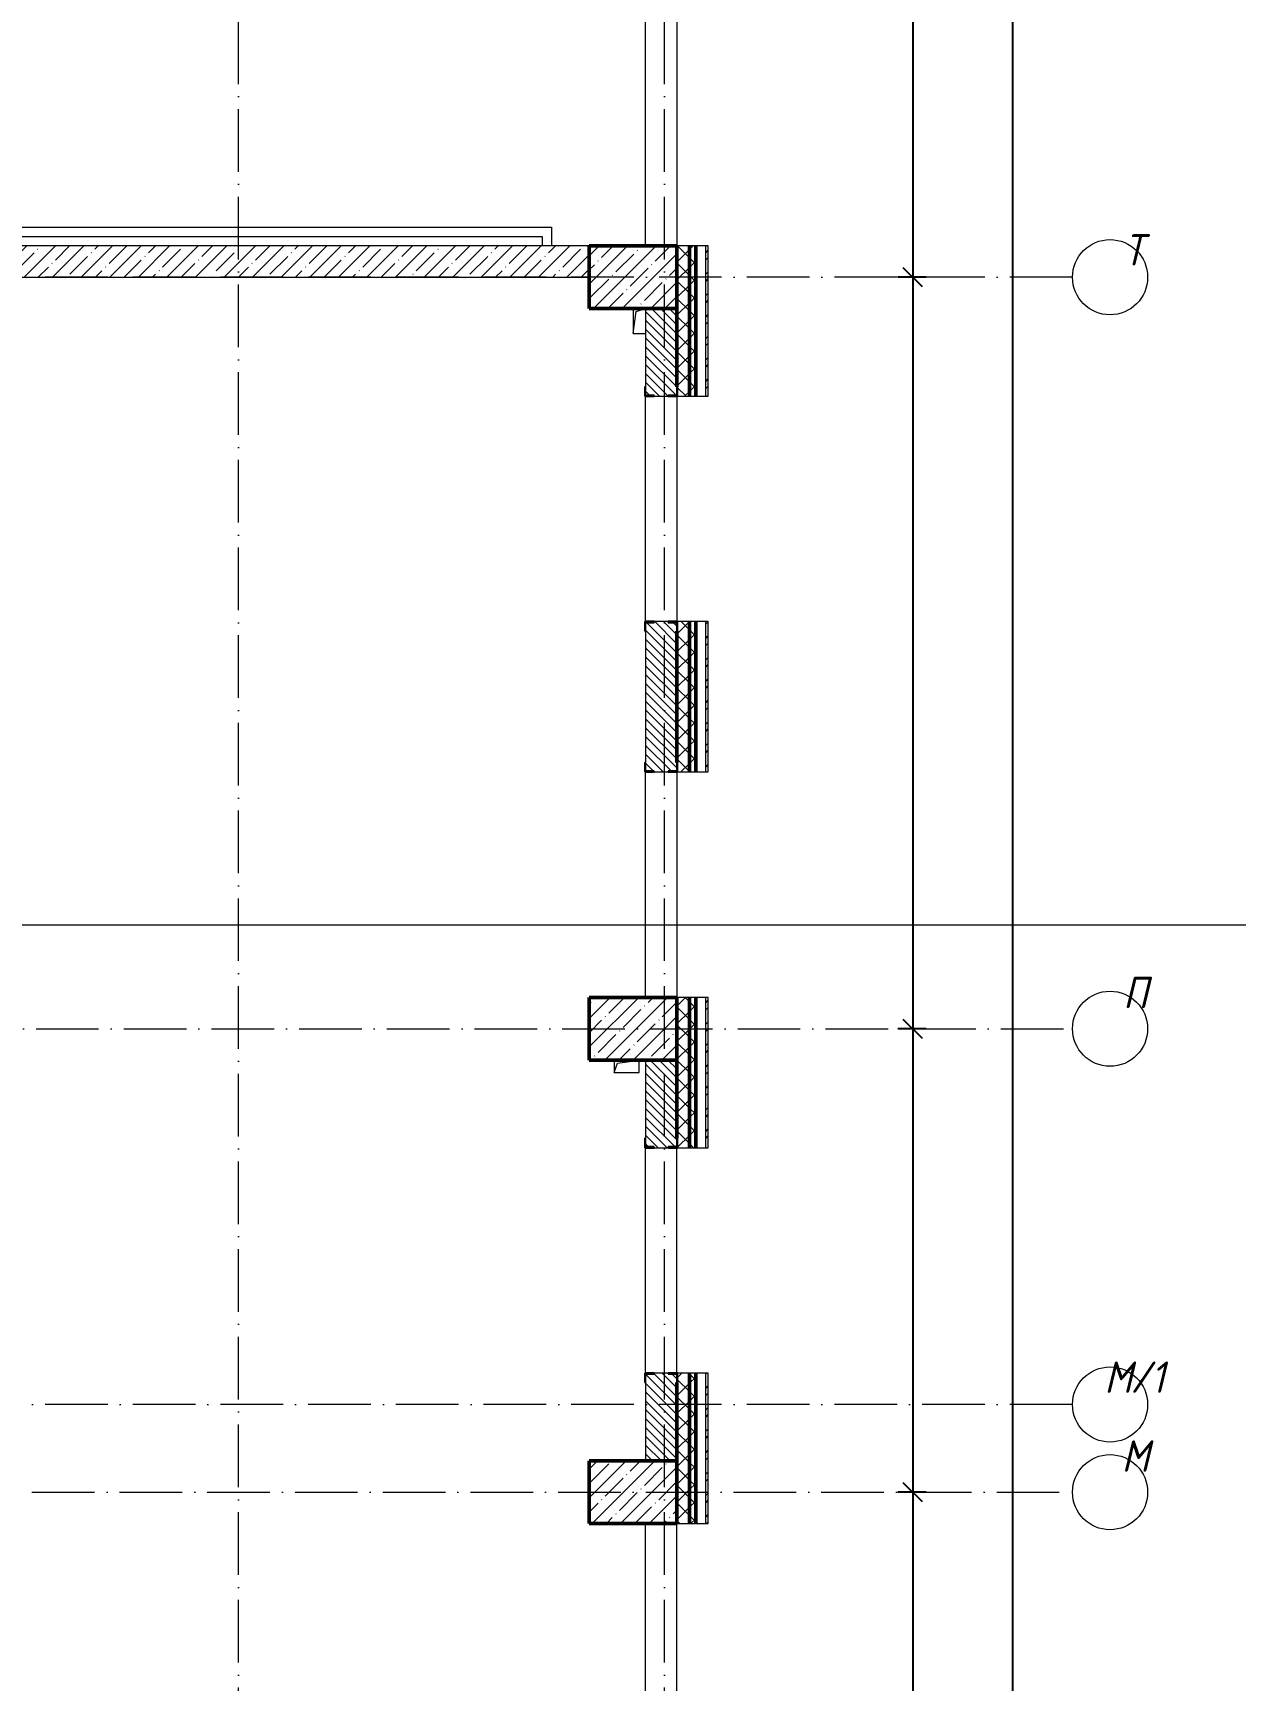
# Model space of a CAD drawing. Header units: millimetres. Extents: x -401725 to 250493, y 305116 to 802890.
# Drawn here: x 163095 to 172691, y 333467 to 346617 of the extents above; entities that cross this region are included whole.
import ezdxf

# ---------------------------------------------------------------- set-up
doc = ezdxf.new("R2010")
doc.units = ezdxf.units.MM
doc.linetypes.add('50_200_ШТРИХ_1Т_ш5_п1_п1_', pattern=[700, 500, -100, 0, -100])
for name, color, linetype, lineweight in [('A-____-____-DIMS', 7, 'Continuous', 9), ('A-DETL-____-OTLN-4', 7, 'Continuous', 18), ('A-GENM-____-MCUT', 7, 'Continuous', 25), ('A-GENM-____-OTLN', 7, 'Continuous', 9), ('A-GENM-____-OTLN-1', 7, 'Continuous', 25), ('A-WALL-____-MCUT-1', 7, 'Continuous', 9), ('A-WALL-____-MCUT-2', 7, 'Continuous', 50), ('A-WALL-____-MCUT-3', 7, 'Continuous', 9), ('A-WALL-____-OTLN', 7, 'Continuous', 9), ('A-WALL-____-PATT-1', 7, 'Continuous', 9), ('A-WALL-FNSH-MCUT-1', 7, 'Continuous', 9), ('S-COLS-____-MCUT', 7, 'Continuous', 50), ('S-COLS-____-OTLN', 7, 'Continuous', 9), ('S-GRID-____-IDEN', 7, 'Continuous', 9), ('S-GRID-____-OTLN-1', 7, '50_200_ШТРИХ_1Т_ш5_п1_п1_', 9)]:
    doc.layers.add(name, color=color, linetype=linetype, lineweight=lineweight)
doc.layers.add('G-____-____-SYMB-1', color=9, linetype='Continuous', lineweight=9, true_color=0x808080)
doc.styles.add('ISOCPEUR_I', font='isocpeui.ttf', dxfattribs={"width": 0.9, "height": 2.5})
doc.dimstyles.new('ISO-2_5_0_9К_БОЛЬШОЙ_ОСИ', dxfattribs={"dimscale": 304.8, "dimtxt": 248.995294, "dimasz": 0.492126, "dimexe": 0.393701, "dimexo": 0, "dimgap": 0, "dimtad": 1, "dimdec": 0, "dimzin": 0, "dimdsep": 46, "dimtxsty": 'ISOCPEUR_I', "dimblk1": 'OBLIQUE', "dimblk2": 'OBLIQUE', "dimsah": 1, "dimcen": 0.09, "dimdle": 0.393701, "dimazin": 0, "dimtfac": 1, "dimtdec": 4, "dimtix": 1, "dimtmove": 0, "dimatfit": 3, "dimfxl": 1, "dimtvp": 1, "dimtolj": 1, "dimtzin": 0, "dimarcsym": 2})
pattern_1 = [(45, (144685.44, 312186.37), (-70.71068, 70.71068), []), (135, (144685.44, 312186.37), (-70.71068, -70.71068), [])]
pattern_2 = [(135, (144685.44, 312186.367), (-35.35534, -35.35534), [])]

# ---------------------------------------------------------------- blocks, each defined once
blk = doc.blocks.new('BSC_Колонна _Прямоугольная - 500х700-25976089-АР1_План отверстий 3 этажа в осях 1-64_А-ГГ')
at = {"layer": 'S-COLS-____-OTLN'}
h = blk.add_hatch(dxfattribs=at)
h.set_pattern_fill('FP_40', color=256, style=0, pattern_type=2)
h.set_pattern_definition([(315, (-32481.04, 23200), (114.04925, 114.04925), []), (315, (-32481.04, 23085.95), (114.04925, 114.04925), [201.613, -40.323, 3.353, -36.97])])
h.paths.add_polyline_path([(-250, 350), (-250, -350), (250, -350), (250, 350)], flags=0)
at = {"layer": 'S-COLS-____-MCUT'}
for p, q in [((250, 350), (-250, 350)), ((-250, 350), (-250, -350)), ((250, -350), (250, 350)), ((-250, -350), (250, -350))]:
    blk.add_line(p, q, dxfattribs=at)
blk = doc.blocks.new('BSC_Колонна _Прямоугольная - 500х700-V126-АР1_План отверстий 3 этажа в осях 1-64_А-ГГ')
at = {"layer": 'S-COLS-____-OTLN'}
h = blk.add_hatch(dxfattribs=at)
h.set_pattern_fill('FP_149', color=256, style=0, pattern_type=2)
h.set_pattern_definition([(315, (-22781.04, 23200), (114.04925, 114.04925), []), (315, (-22781.04, 23085.95), (114.04925, 114.04925), [201.613, -40.323, 3.353, -36.97])])
h.paths.add_polyline_path([(-250, 350), (-250, -350), (250, -350), (250, 350)], flags=0)
at = {"layer": 'S-COLS-____-MCUT'}
for p, q in [((250, 350), (-250, 350)), ((-250, 350), (-250, -350)), ((250, -350), (250, 350)), ((-250, -350), (250, -350))]:
    blk.add_line(p, q, dxfattribs=at)
blk = doc.blocks.new('BSC_Колонна _Прямоугольная - 500х700-V127-АР1_План отверстий 3 этажа в осях 1-64_А-ГГ')
at = {"layer": 'S-COLS-____-OTLN'}
h = blk.add_hatch(dxfattribs=at)
h.set_pattern_fill('FP_150', color=256, style=0, pattern_type=2)
h.set_pattern_definition([(315, (-26481.04, 23200), (114.04925, 114.04925), []), (315, (-26481.04, 23085.95), (114.04925, 114.04925), [201.613, -40.323, 3.353, -36.97])])
h.paths.add_polyline_path([(-250, 237), (-250, -350), (250, -350), (250, 350), (-250, 350)], flags=0)
at = {"layer": 'S-COLS-____-MCUT'}
for p, q in [((250, 350), (-250, 350)), ((-250, 350), (-250, -350)), ((250, -350), (250, 350)), ((-250, -350), (250, -350))]:
    blk.add_line(p, q, dxfattribs=at)
blk = doc.blocks.new('Фахверк_СКБ_Уголок - 250_2700-27497298-АР1_План отверстий 3 этажа в осях 1-64_А-ГГ')
at = {"layer": 'A-GENM-____-MCUT'}
for p, q in [((200, 181), (125, 181)), ((125, 181), (125, 106)), ((131, 106), (131, 175)), ((131, 175), (200, 175)), ((200, 175), (200, 181)), ((125, 106), (131, 106)), ((131, -6), (125, -6)), ((125, -6), (125, -81)), ((125, -81), (200, -81)), ((131, -75), (131, -6)), ((200, -75), (131, -75)), ((200, -81), (200, -75))]:
    blk.add_line(p, q, dxfattribs=at)
blk = doc.blocks.new('AR_Отверстие прямоугольное _в плите_ - AR_Отверстие прямоугольное _в плите_-30510803-АР1_План отверстий 3 этажа в осях 1-64_А-ГГ')
at = {"layer": 'A-GENM-____-OTLN'}
for p, q in [((-50, 100), (-50, -100)), ((-50, -100), (-25, 75)), ((-25, 75), (50, 100)), ((-50, -100), (50, -100))]:
    blk.add_line(p, q, dxfattribs=at)
blk = doc.blocks.new('AR_Отверстие прямоугольное _в плите_ - AR_Отверстие прямоугольное _в плите_-V183-АР1_План отверстий 3 этажа в осях 1-64_А-ГГ')
at = {"layer": 'A-GENM-____-OTLN'}
for p, q in [((-100, 50), (-100, -50)), ((-100, -50), (-75, 25)), ((-75, 25), (100, 50)), ((100, -50), (100, 50)), ((-100, -50), (100, -50))]:
    blk.add_line(p, q, dxfattribs=at)
blk = doc.blocks.new('Ось сетки - Круг_Ø6_00__ISO-2_5_0_9K_-25732049-АР1_План отверстий 3 этажа в осях 1-64_А-ГГ')
at = {"layer": 'S-GRID-____-IDEN'}
blk.add_circle((0, 0), 3, dxfattribs=at)
blk = doc.blocks.new('_Oblique')
at = {"color": 0, "linetype": 'ByBlock', "lineweight": -2}
blk.add_line((-0.5, -0.5), (0.5, 0.5), dxfattribs=at)
blk = doc.blocks.new('*D10175')
at = {"layer": 'A-____-____-DIMS', "color": 0, "lineweight": -2, "transparency": 16777216}
for p, q in [((170118, 350787), (170118, 344547)), ((170224, 350667), (169998, 350667)), ((170224, 344667), (169998, 344667))]:
    blk.add_line(p, q, dxfattribs=at)
at = {"layer": 'Defpoints', "color": 0, "transparency": 16777216}
for p in [(170224, 350667), (170118, 344667), (170224, 344667)]:
    blk.add_point(p, dxfattribs=at)
at = {"layer": 'A-____-____-DIMS', "color": 0, "lineweight": -2, "transparency": 16777216, "xscale": 150, "yscale": 150, "zscale": 150}
for p, rotation in [((170118, 350667), 90), ((170118, 344667), 270)]:
    blk.add_blockref('_Oblique', p, dxfattribs=dict(at, rotation=rotation))
at = {"layer": 'A-____-____-DIMS', "color": 0, "transparency": 16777216, "insert": (170117, 347667), "char_height": 2.5, "width": 758.48, "attachment_point": 5, "rotation": 90, "style": 'ISOCPEUR_I'}
blk.add_mtext('\\A1;6000', dxfattribs=at)
blk = doc.blocks.new('*D10176')
at = {"layer": 'A-____-____-DIMS', "color": 0, "lineweight": -2, "transparency": 16777216}
for p, q in [((170224, 344667), (169998, 344667)), ((170118, 344787), (170118, 338547)), ((170224, 338667), (169998, 338667))]:
    blk.add_line(p, q, dxfattribs=at)
at = {"layer": 'Defpoints', "color": 0, "transparency": 16777216}
for p in [(170224, 344667), (170118, 338667), (170224, 338667)]:
    blk.add_point(p, dxfattribs=at)
at = {"layer": 'A-____-____-DIMS', "color": 0, "lineweight": -2, "transparency": 16777216, "xscale": 150, "yscale": 150, "zscale": 150}
for p, rotation in [((170118, 344667), 90), ((170118, 338667), 270)]:
    blk.add_blockref('_Oblique', p, dxfattribs=dict(at, rotation=rotation))
at = {"layer": 'A-____-____-DIMS', "color": 0, "transparency": 16777216, "insert": (170117, 341667), "char_height": 2.5, "width": 758.48, "attachment_point": 5, "rotation": 90, "style": 'ISOCPEUR_I'}
blk.add_mtext('\\A1;6000', dxfattribs=at)
blk = doc.blocks.new('*D10177')
at = {"layer": 'A-____-____-DIMS', "color": 0, "lineweight": -2, "transparency": 16777216}
for p, q in [((170118, 338787), (170118, 334847)), ((170224, 338667), (169998, 338667)), ((170224, 334967), (169998, 334967))]:
    blk.add_line(p, q, dxfattribs=at)
at = {"layer": 'Defpoints', "color": 0, "transparency": 16777216}
for p in [(170224, 338667), (170118, 334967), (170224, 334967)]:
    blk.add_point(p, dxfattribs=at)
at = {"layer": 'A-____-____-DIMS', "color": 0, "lineweight": -2, "transparency": 16777216, "xscale": 150, "yscale": 150, "zscale": 150}
for p, rotation in [((170118, 338667), 90), ((170118, 334967), 270)]:
    blk.add_blockref('_Oblique', p, dxfattribs=dict(at, rotation=rotation))
at = {"layer": 'A-____-____-DIMS', "color": 0, "transparency": 16777216, "insert": (170117, 336817), "char_height": 2.5, "width": 758.48, "attachment_point": 5, "rotation": 90, "style": 'ISOCPEUR_I'}
blk.add_mtext('\\A1;3700', dxfattribs=at)
blk = doc.blocks.new('*D10178')
at = {"layer": 'A-____-____-DIMS', "color": 0, "lineweight": -2, "transparency": 16777216}
for p, q in [((170118, 335087), (170118, 329547)), ((170224, 334967), (169998, 334967)), ((170224, 329667), (169998, 329667))]:
    blk.add_line(p, q, dxfattribs=at)
at = {"layer": 'Defpoints', "color": 0, "transparency": 16777216}
for p in [(170224, 334967), (170118, 329667), (170224, 329667)]:
    blk.add_point(p, dxfattribs=at)
at = {"layer": 'A-____-____-DIMS', "color": 0, "lineweight": -2, "transparency": 16777216, "xscale": 150, "yscale": 150, "zscale": 150}
for p, rotation in [((170118, 334967), 90), ((170118, 329667), 270)]:
    blk.add_blockref('_Oblique', p, dxfattribs=dict(at, rotation=rotation))
at = {"layer": 'A-____-____-DIMS', "color": 0, "transparency": 16777216, "insert": (170117, 332317), "char_height": 2.5, "width": 758.48, "attachment_point": 5, "rotation": 90, "style": 'ISOCPEUR_I'}
blk.add_mtext('\\A1;5300', dxfattribs=at)
blk = doc.blocks.new('*D10180')
at = {"layer": 'A-____-____-DIMS', "color": 0, "lineweight": -2, "transparency": 16777216}
for p, q in [((170918, 326247), (170918, 359937)), ((170812, 359817), (171038, 359817)), ((170812, 326367), (171038, 326367))]:
    blk.add_line(p, q, dxfattribs=at)
at = {"layer": 'Defpoints', "color": 0, "transparency": 16777216}
for p in [(170812, 359817), (170918, 359817), (170812, 326367)]:
    blk.add_point(p, dxfattribs=at)
at = {"layer": 'A-____-____-DIMS', "color": 0, "lineweight": -2, "transparency": 16777216, "xscale": 150, "yscale": 150, "zscale": 150}
for p, rotation in [((170918, 359817), 90), ((170918, 326367), 270)]:
    blk.add_blockref('_Oblique', p, dxfattribs=dict(at, rotation=rotation))
at = {"layer": 'A-____-____-DIMS', "color": 0, "transparency": 16777216, "insert": (170917, 343092), "char_height": 2.5, "width": 971.08, "attachment_point": 5, "rotation": 90, "style": 'ISOCPEUR_I'}
blk.add_mtext('\\A1;33450', dxfattribs=at)

msp = doc.modelspace()

# ---------------------------------------------------------------- hatches: boundary and pattern name
at = {"layer": 'A-WALL-____-PATT-1'}
h = msp.add_hatch(dxfattribs=at)
h.set_pattern_fill('FP_1', color=256, style=0, pattern_type=2)
h.set_pattern_definition(pattern_1)
h.paths.add_polyline_path([(168335.4376, 321717.4093), (168335.4376, 323917.4093), (168241.4376, 323917.4093), (168241.4376, 323842.4093), (168235.4376, 323842.4093), (168235.4376, 321717.4093)], flags=0)
h.paths.add_polyline_path([(168335.4376, 325717.4093), (168335.4376, 326917.4093), (168241.4376, 326917.4093), (168241.4376, 326842.4093), (168235.4376, 326842.4093), (168235.4376, 325792.4093), (168241.4376, 325792.4093), (168241.4376, 325717.4093)], flags=0)
h.paths.add_polyline_path([(168335.4376, 328717.4093), (168335.4376, 329917.4093), (168235.4376, 329917.4093), (168235.4376, 328792.4093), (168241.4376, 328792.4093), (168241.4376, 328717.4093)], flags=0)
h.paths.add_polyline_path([(168335.4376, 331717.4093), (168335.4376, 332917.4093), (168241.4376, 332917.4093), (168241.4376, 332842.4093), (168235.4376, 332842.4093), (168235.4376, 331792.4093), (168241.4376, 331792.4093), (168241.4376, 331717.4093)], flags=0)
h.paths.add_polyline_path([(168235.4376, 334717.4093), (168335.4376, 334717.4093), (168335.4376, 335917.4093), (168241.4376, 335917.4093), (168241.4376, 335842.4093), (168235.4376, 335842.4093), (168235.4376, 335217.4093)], flags=0)
h.paths.add_polyline_path([(168241.4376, 337717.4093), (168335.4376, 337717.4093), (168335.4376, 338917.4093), (168235.4376, 338917.4093), (168235.4376, 337792.4093), (168241.4376, 337792.4093), (168241.4376, 337723.4093)], flags=0)
h.paths.add_polyline_path([(168241.4376, 340717.4093), (168335.4376, 340717.4093), (168335.4376, 341917.4093), (168241.4376, 341917.4093), (168241.4376, 341842.4093), (168235.4376, 341842.4093), (168235.4376, 340792.4093), (168241.4376, 340792.4093), (168241.4376, 340723.4093)], flags=0)
h.paths.add_polyline_path([(168241.4376, 343717.4093), (168335.4376, 343717.4093), (168335.4376, 344917.4093), (168235.4376, 344917.4093), (168235.4376, 343792.4093), (168241.4376, 343792.4093), (168241.4376, 343723.4093)], flags=0)
h.paths.add_polyline_path([(168335.4376, 346717.4093), (168335.4376, 347917.4093), (168241.4376, 347917.4093), (168241.4376, 347842.4093), (168235.4376, 347842.4093), (168235.4376, 346792.4093), (168241.4376, 346792.4093), (168241.4376, 346717.4093)], flags=0)
h.paths.add_polyline_path([(168241.4376, 349717.4093), (168335.4376, 349717.4093), (168335.4376, 350917.4093), (168235.4376, 350917.4093), (168235.4376, 349792.4093), (168241.4376, 349792.4093), (168241.4376, 349723.4093)], flags=0)
h.paths.add_polyline_path([(168335.4376, 352717.4093), (168335.4376, 353967.4093), (168241.4376, 353967.4093), (168241.4376, 353892.4093), (168235.4376, 353892.4093), (168235.4376, 352792.4093), (168241.4376, 352792.4093), (168241.4376, 352717.4093)], flags=0)
h.paths.add_polyline_path([(168335.4376, 355767.4093), (168335.4376, 359917.4093), (168235.4376, 359917.4093), (168235.4376, 355767.4093)], flags=0)
h = msp.add_hatch(dxfattribs=at)
h.set_pattern_fill('FP_1', color=256, style=0, pattern_type=2)
h.set_pattern_definition(pattern_1)
h.paths.add_polyline_path([(168385.4376, 321717.4093), (168385.4376, 323917.4093), (168335.4376, 323917.4093), (168335.4376, 321717.4093)], flags=0)
h.paths.add_polyline_path([(168385.4376, 325717.4093), (168385.4376, 326917.4093), (168335.4376, 326917.4093), (168335.4376, 325717.4093)], flags=0)
h.paths.add_polyline_path([(168385.4376, 328717.4093), (168385.4376, 329917.4093), (168335.4376, 329917.4093), (168335.4376, 328717.4093)], flags=0)
h.paths.add_polyline_path([(168385.4376, 331717.4093), (168385.4376, 332917.4093), (168335.4376, 332917.4093), (168335.4376, 331717.4093)], flags=0)
h.paths.add_polyline_path([(168385.4376, 334717.4093), (168385.4376, 335917.4093), (168335.4376, 335917.4093), (168335.4376, 334717.4093)], flags=0)
h.paths.add_polyline_path([(168335.4376, 337717.4093), (168385.4376, 337717.4093), (168385.4376, 338917.4093), (168335.4376, 338917.4093), (168335.4376, 338721.3319)], flags=0)
h.paths.add_polyline_path([(168335.4376, 340717.4093), (168385.4376, 340717.4093), (168385.4376, 341917.4093), (168335.4376, 341917.4093)], flags=0)
h.paths.add_polyline_path([(168385.4376, 343717.4093), (168385.4376, 344917.4093), (168335.4376, 344917.4093), (168335.4376, 343717.4093)], flags=0)
h.paths.add_polyline_path([(168335.4376, 346717.4093), (168385.4376, 346717.4093), (168385.4376, 347917.4093), (168335.4376, 347917.4093), (168335.4376, 347321.6357)], flags=0)
h.paths.add_polyline_path([(168335.4376, 349717.4093), (168385.4376, 349717.4093), (168385.4376, 350917.4093), (168335.4376, 350917.4093), (168335.4376, 350761.7572)], flags=0)
h.paths.add_polyline_path([(168385.4376, 352717.4093), (168385.4376, 353967.4093), (168335.4376, 353967.4093), (168335.4376, 352717.4093)], flags=0)
h.paths.add_polyline_path([(168385.4376, 355767.4093), (168385.4376, 359917.4093), (168335.4376, 359917.4093), (168335.4376, 355767.4093)], flags=0)
h = msp.add_hatch(dxfattribs=at)
h.set_pattern_fill('FP_3', color=256, style=0, pattern_type=2)
h.set_pattern_definition([(45, (144685.44, 312186.37), (-85.5366, 85.5366), []), (45, (144742.46, 312186.37), (-85.5366, 85.5366), [])])
h.paths.add_polyline_path([(168465.4376, 321907.4093), (168485.4376, 321907.4093), (168485.4376, 323917.4093), (168465.4376, 323917.4093), (168465.4376, 321950.7396)], flags=0)
h.paths.add_polyline_path([(168485.4376, 325717.4093), (168485.4376, 326917.4093), (168465.4376, 326917.4093), (168465.4376, 325717.4093)], flags=0)
h.paths.add_polyline_path([(168485.4376, 328717.4093), (168485.4376, 329917.4093), (168465.4376, 329917.4093), (168465.4376, 328717.4093)], flags=0)
h.paths.add_polyline_path([(168485.4376, 331717.4093), (168485.4376, 332917.4093), (168465.4376, 332917.4093), (168465.4376, 331717.4093)], flags=0)
h.paths.add_polyline_path([(168465.4376, 334717.4093), (168485.4376, 334717.4093), (168485.4376, 335917.4093), (168465.4376, 335917.4093)], flags=0)
h.paths.add_polyline_path([(168485.4376, 337717.4093), (168485.4376, 338917.4093), (168465.4376, 338917.4093), (168465.4376, 337717.4093)], flags=0)
h.paths.add_polyline_path([(168485.4376, 340717.4093), (168485.4376, 341917.4093), (168465.4376, 341917.4093), (168465.4376, 340717.4093)], flags=0)
h.paths.add_polyline_path([(168465.4376, 343717.4093), (168485.4376, 343717.4093), (168485.4376, 344917.4093), (168465.4376, 344917.4093), (168465.4376, 343881.5142)], flags=0)
h.paths.add_polyline_path([(168485.4376, 346717.4093), (168485.4376, 347917.4093), (168465.4376, 347917.4093), (168465.4376, 346717.4093)], flags=0)
h.paths.add_polyline_path([(168485.4376, 349717.4093), (168485.4376, 350917.4093), (168465.4376, 350917.4093), (168465.4376, 349717.4093)], flags=0)
h.paths.add_polyline_path([(168465.4376, 352717.4093), (168485.4376, 352717.4093), (168485.4376, 353737.4093), (168465.4376, 353737.4093), (168465.4376, 353341.8483)], flags=0)
h = msp.add_hatch(dxfattribs=at)
h.set_pattern_fill('FP_38', color=256, style=0, pattern_type=2)
h.set_pattern_definition([(45, (144685.44, 312186.37), (-114.04925, 114.04925), []), (45, (144799.49, 312186.37), (-114.04925, 114.04925), [201.612, -40.322, 3.353, -36.97])])
h.paths.add_polyline_path([(167535.4376, 344667.4093), (167535.4376, 344917.4093), (161135.4376, 344917.4093), (161135.4376, 344667.4093), (165881.3322, 344667.4093)], flags=0)
h.paths.add_polyline_path([(159985.4376, 344667.4093), (159985.4376, 344917.4093), (159285.4376, 344917.4093), (159285.4376, 344667.4093)], flags=0)
h = msp.add_hatch(dxfattribs=at)
h.set_pattern_fill('FP_6', color=256, style=0, pattern_type=2)
h.set_pattern_definition(pattern_2)
h.paths.add_polyline_path([(168166.4376, 340717.4093), (168166.4376, 340723.4093), (168235.4376, 340723.4093), (168235.4376, 341911.4093), (168166.4376, 341911.4093), (168166.4376, 341917.4093), (168054.4376, 341917.4093), (168054.4376, 341911.4093), (167985.4376, 341911.4093), (167985.4376, 340723.4093), (168054.4376, 340723.4093), (168054.4376, 340717.4093)], flags=0)
h.paths.add_polyline_path([(168166.4376, 343717.4093), (168166.4376, 343723.4093), (168235.4376, 343723.4093), (168235.4376, 344417.4093), (167985.4376, 344417.4093), (167985.4376, 343723.4093), (168054.4376, 343723.4093), (168054.4376, 343717.4093)], flags=0)
h = msp.add_hatch(dxfattribs=at)
h.set_pattern_fill('FP_6', color=256, style=0, pattern_type=2)
h.set_pattern_definition(pattern_2)
h.paths.add_polyline_path([(168054.4376, 335217.4093), (168235.4376, 335217.4093), (168235.4376, 335911.4093), (168166.4376, 335911.4093), (168166.4376, 335917.4093), (168054.4376, 335917.4093), (168054.4376, 335911.4093), (167985.4376, 335911.4093), (167985.4376, 335217.4093)], flags=0)
h.paths.add_polyline_path([(168054.4376, 337717.4093), (168166.4376, 337717.4093), (168166.4376, 337723.4093), (168235.4376, 337723.4093), (168235.4376, 338417.4093), (167985.4376, 338417.4093), (167985.4376, 337723.4093), (168054.4376, 337723.4093)], flags=0)

# ---------------------------------------------------------------- linework, layer by layer
at = {"layer": 'A-DETL-____-OTLN-4'}
for p, q in [((159485.4376, 345067.4093), (167235.4376, 345067.4093)), ((167235.4376, 345067.4093), (167235.4376, 344917.4093)), ((159485.4376, 344992.4093), (167160.4376, 344992.4093)), ((167160.4376, 344992.4093), (167160.4376, 344917.4093))]:
    msp.add_line(p, q, dxfattribs=at)
at = {"layer": 'A-WALL-____-MCUT-1'}
for p, q in [((167535.4376, 344917.4093), (161135.4376, 344917.4093)), ((161135.4376, 344667.4093), (167535.4376, 344667.4093))]:
    msp.add_line(p, q, dxfattribs=at)
at = {"layer": 'A-WALL-____-MCUT-2'}
for p, q in [((168335.4376, 343717.4093), (168335.4376, 344917.4093)), ((168385.4376, 343717.4093), (168385.4376, 344917.4093)), ((168235.4376, 344417.4093), (168235.4376, 343792.4093)), ((168335.4376, 340717.4093), (168335.4376, 341917.4093)), ((168385.4376, 340717.4093), (168385.4376, 341917.4093)), ((168235.4376, 341842.4093), (168235.4376, 340792.4093)), ((168335.4376, 337717.4093), (168335.4376, 338917.4093)), ((168385.4376, 337717.4093), (168385.4376, 338917.4093)), ((168235.4376, 338417.4093), (168235.4376, 337792.4093)), ((168335.4376, 334717.4093), (168335.4376, 335917.4093)), ((168385.4376, 334717.4093), (168385.4376, 335917.4093)), ((168235.4376, 335842.4093), (168235.4376, 335217.4093))]:
    msp.add_line(p, q, dxfattribs=at)
at = {"layer": 'A-WALL-____-MCUT-3'}
for p, q in [((168465.4376, 344917.4093), (168235.4376, 344917.4093)), ((168465.4376, 343717.4093), (168465.4376, 344917.4093)), ((167985.4376, 344417.4093), (167985.4376, 343792.4093)), ((168054.4376, 343717.4093), (168166.4376, 343717.4093)), ((168241.4376, 343717.4093), (168465.4376, 343717.4093)), ((168166.4376, 341917.4093), (168054.4376, 341917.4093)), ((168465.4376, 341917.4093), (168241.4376, 341917.4093)), ((168465.4376, 340717.4093), (168465.4376, 341917.4093)), ((167985.4376, 341842.4093), (167985.4376, 340792.4093)), ((168054.4376, 340717.4093), (168166.4376, 340717.4093)), ((168241.4376, 340717.4093), (168465.4376, 340717.4093)), ((168465.4376, 338917.4093), (168235.4376, 338917.4093)), ((168465.4376, 337717.4093), (168465.4376, 338917.4093)), ((167985.4376, 338417.4093), (167985.4376, 337792.4093)), ((168054.4376, 337717.4093), (168166.4376, 337717.4093)), ((168241.4376, 337717.4093), (168465.4376, 337717.4093)), ((168166.4376, 335917.4093), (168054.4376, 335917.4093)), ((168465.4376, 335917.4093), (168241.4376, 335917.4093)), ((168465.4376, 334717.4093), (168465.4376, 335917.4093)), ((167985.4376, 335842.4093), (167985.4376, 335217.4093)), ((168235.4376, 334717.4093), (168465.4376, 334717.4093))]:
    msp.add_line(p, q, dxfattribs=at)
at = {"layer": 'A-WALL-____-OTLN'}
for p, q in [((167985.4376, 344917.4093), (167985.4376, 346717.4093)), ((168235.4376, 346717.4093), (168235.4376, 344917.4093)), ((168235.4376, 344917.4093), (168235.4376, 344917.4093)), ((167985.4376, 341917.4093), (167985.4376, 343717.4093)), ((168235.4376, 343717.4093), (168235.4376, 341917.4093)), ((168235.4376, 341917.4093), (168235.4376, 341917.4093)), ((167985.4376, 338917.4093), (167985.4376, 340717.4093)), ((168235.4376, 340717.4093), (168235.4376, 340717.4093)), ((168235.4376, 340717.4093), (168235.4376, 338917.4093)), ((167985.4376, 335917.4093), (167985.4376, 337717.4093)), ((168235.4376, 335917.4093), (168235.4376, 337717.4093)), ((167985.4376, 332917.4093), (167985.4376, 334717.4093)), ((168235.4376, 332917.4093), (168235.4376, 334717.4093))]:
    msp.add_line(p, q, dxfattribs=at)
at = {"layer": 'A-WALL-FNSH-MCUT-1'}
for p, q in [((168485.4376, 344917.4093), (168465.4376, 344917.4093)), ((168485.4376, 343717.4093), (168485.4376, 344917.4093)), ((168465.4376, 343717.4093), (168485.4376, 343717.4093)), ((168485.4376, 341917.4093), (168465.4376, 341917.4093)), ((168485.4376, 340717.4093), (168485.4376, 341917.4093)), ((168465.4376, 340717.4093), (168485.4376, 340717.4093)), ((168485.4376, 338917.4093), (168465.4376, 338917.4093)), ((168485.4376, 337717.4093), (168485.4376, 338917.4093)), ((168465.4376, 337717.4093), (168485.4376, 337717.4093)), ((168485.4376, 335917.4093), (168465.4376, 335917.4093)), ((168485.4376, 334717.4093), (168485.4376, 335917.4093)), ((168465.4376, 334717.4093), (168485.4376, 334717.4093))]:
    msp.add_line(p, q, dxfattribs=at)
at = {"layer": 'G-____-____-SYMB-1'}
msp.add_line((139585.5257, 339497.4093), (248834.51, 339497.4093), dxfattribs=at)
at = {"layer": 'S-GRID-____-OTLN-1'}
for p, q in [((164735.4376, 307703.761), (164735.4376, 362067.327)), ((168135.4376, 307703.761), (168135.4376, 362067.327)), ((171393.1768, 344667.4093), (140016.6674, 344667.4093)), ((140016.6674, 338667.4093), (171393.1768, 338667.4093)), ((171393.1768, 335667.4093), (140016.6674, 335667.4093)), ((152585.4376, 334967.4093), (171393.1768, 334967.4093))]:
    msp.add_line(p, q, dxfattribs=at)

# ---------------------------------------------------------------- block references
at = {"layer": 'A-GENM-____-OTLN'}
for name, p in [('AR_Отверстие прямоугольное _в плите_ - AR_Отверстие прямоугольное _в плите_-30510803-АР1_План отверстий 3 этажа в осях 1-64_А-ГГ', (167935.4376, 344317.4093)), ('AR_Отверстие прямоугольное _в плите_ - AR_Отверстие прямоугольное _в плите_-V183-АР1_План отверстий 3 этажа в осях 1-64_А-ГГ', (167835.4376, 338367.4093))]:
    msp.add_blockref(name, p, dxfattribs=at)
at = {"layer": 'A-GENM-____-OTLN-1'}
for p, rotation in [((168160.4376, 343592.4093), 89.99999999999991), ((168060.4376, 342042.4093), 269.9999999999999), ((168160.4376, 340592.4093), 89.99999999999991), ((168160.4376, 337592.4093), 89.99999999999991), ((168060.4376, 336042.4093), 269.9999999999999)]:
    msp.add_blockref('Фахверк_СКБ_Уголок - 250_2700-27497298-АР1_План отверстий 3 этажа в осях 1-64_А-ГГ', p, dxfattribs=dict(at, rotation=rotation))
at = {"layer": 'S-COLS-____-OTLN', "rotation": 89.9999999999999}
for name, p in [('BSC_Колонна _Прямоугольная - 500х700-25976089-АР1_План отверстий 3 этажа в осях 1-64_А-ГГ', (167885.4376, 344667.4093)), ('BSC_Колонна _Прямоугольная - 500х700-V127-АР1_План отверстий 3 этажа в осях 1-64_А-ГГ', (167885.4376, 338667.4093)), ('BSC_Колонна _Прямоугольная - 500х700-V126-АР1_План отверстий 3 этажа в осях 1-64_А-ГГ', (167885.4376, 334967.4093))]:
    msp.add_blockref(name, p, dxfattribs=at)
at = {"layer": 'S-GRID-____-IDEN', "xscale": 99.99999999999993, "yscale": 99.99999999999993, "zscale": 99.99999999999993}
for p, rotation in [((171693.1768, 344667.4093), 89.9999999999998), ((171693.1768, 338667.4093), 269.9999999999996), ((171693.1768, 335667.4093), 89.9999999999998), ((171693.1768, 334967.4093), 269.9999999999996)]:
    msp.add_blockref('Ось сетки - Круг_Ø6_00__ISO-2_5_0_9K_-25732049-АР1_План отверстий 3 этажа в осях 1-64_А-ГГ', p, dxfattribs=dict(at, rotation=rotation))

# ---------------------------------------------------------------- texts
at = {"layer": 'S-GRID-____-IDEN', "char_height": 250, "attachment_point": 1, "style": 'ISOCPEUR_I'}
for s, insert, width in [('\\fISOCPEUR|b0|i1|c204|p34|;\\W.9;Т', (171802.0214, 345010.7389), 223.670812), ('\\fISOCPEUR|b0|i1|c204|p34|;\\W.9;П', (171796.8624, 339081.2955), 223.670812), ('\\fISOCPEUR|b0|i1|c204|p34|;\\W.9;М', (171647.2214, 336010.7389), 252.531562), ('/1', (171855.5808, 336010.7389), 346.329), ('\\fISOCPEUR|b0|i1|c204|p34|;\\W.9;М', (171785.1624, 335381.2955), 252.531562)]:
    msp.add_mtext(s, dxfattribs=dict(at, insert=insert, width=width))

# ---------------------------------------------------------------- dimensions: what is measured, and where the dimension line sits
at = {"layer": 'A-____-____-DIMS'}
for base, p1, p2, override, picture, middle in [((170917.9709, 359817.4093), (170811.9049, 326367.4093), (170811.9049, 359817.4093), {"dimpost": '<>', "dimfxl": 33450}, '*D10180', (170916.7209, 343092.4093)), ((170117.9709, 344667.4093), (170224.0369, 350667.4093), (170224.0369, 344667.4093), {"dimpost": '<>', "dimfxl": 6000}, '*D10175', (170116.7209, 347667.4093)), ((170117.9709, 338667.4093), (170224.0369, 344667.4093), (170224.0369, 338667.4093), {"dimpost": '<>', "dimfxl": 6000}, '*D10176', (170116.7209, 341667.4093)), ((170117.9709, 334967.4093), (170224.0369, 338667.4093), (170224.0369, 334967.4093), {"dimpost": '<>', "dimfxl": 3700}, '*D10177', (170116.7048, 336817.4093)), ((170117.9709, 329667.4093), (170224.0369, 334967.4093), (170224.0369, 329667.4093), {"dimpost": '<>', "dimfxl": 5300}, '*D10178', (170116.7209, 332317.4093))]:
    dim = msp.add_linear_dim(base=base, p1=p1, p2=p2, angle=90, dimstyle='ISO-2_5_0_9К_БОЛЬШОЙ_ОСИ', override=override, dxfattribs=at)
    dim.commit()
    dim.dimension.update_dxf_attribs({"geometry": picture, "text_midpoint": middle})

doc.saveas('drawing.dxf')
